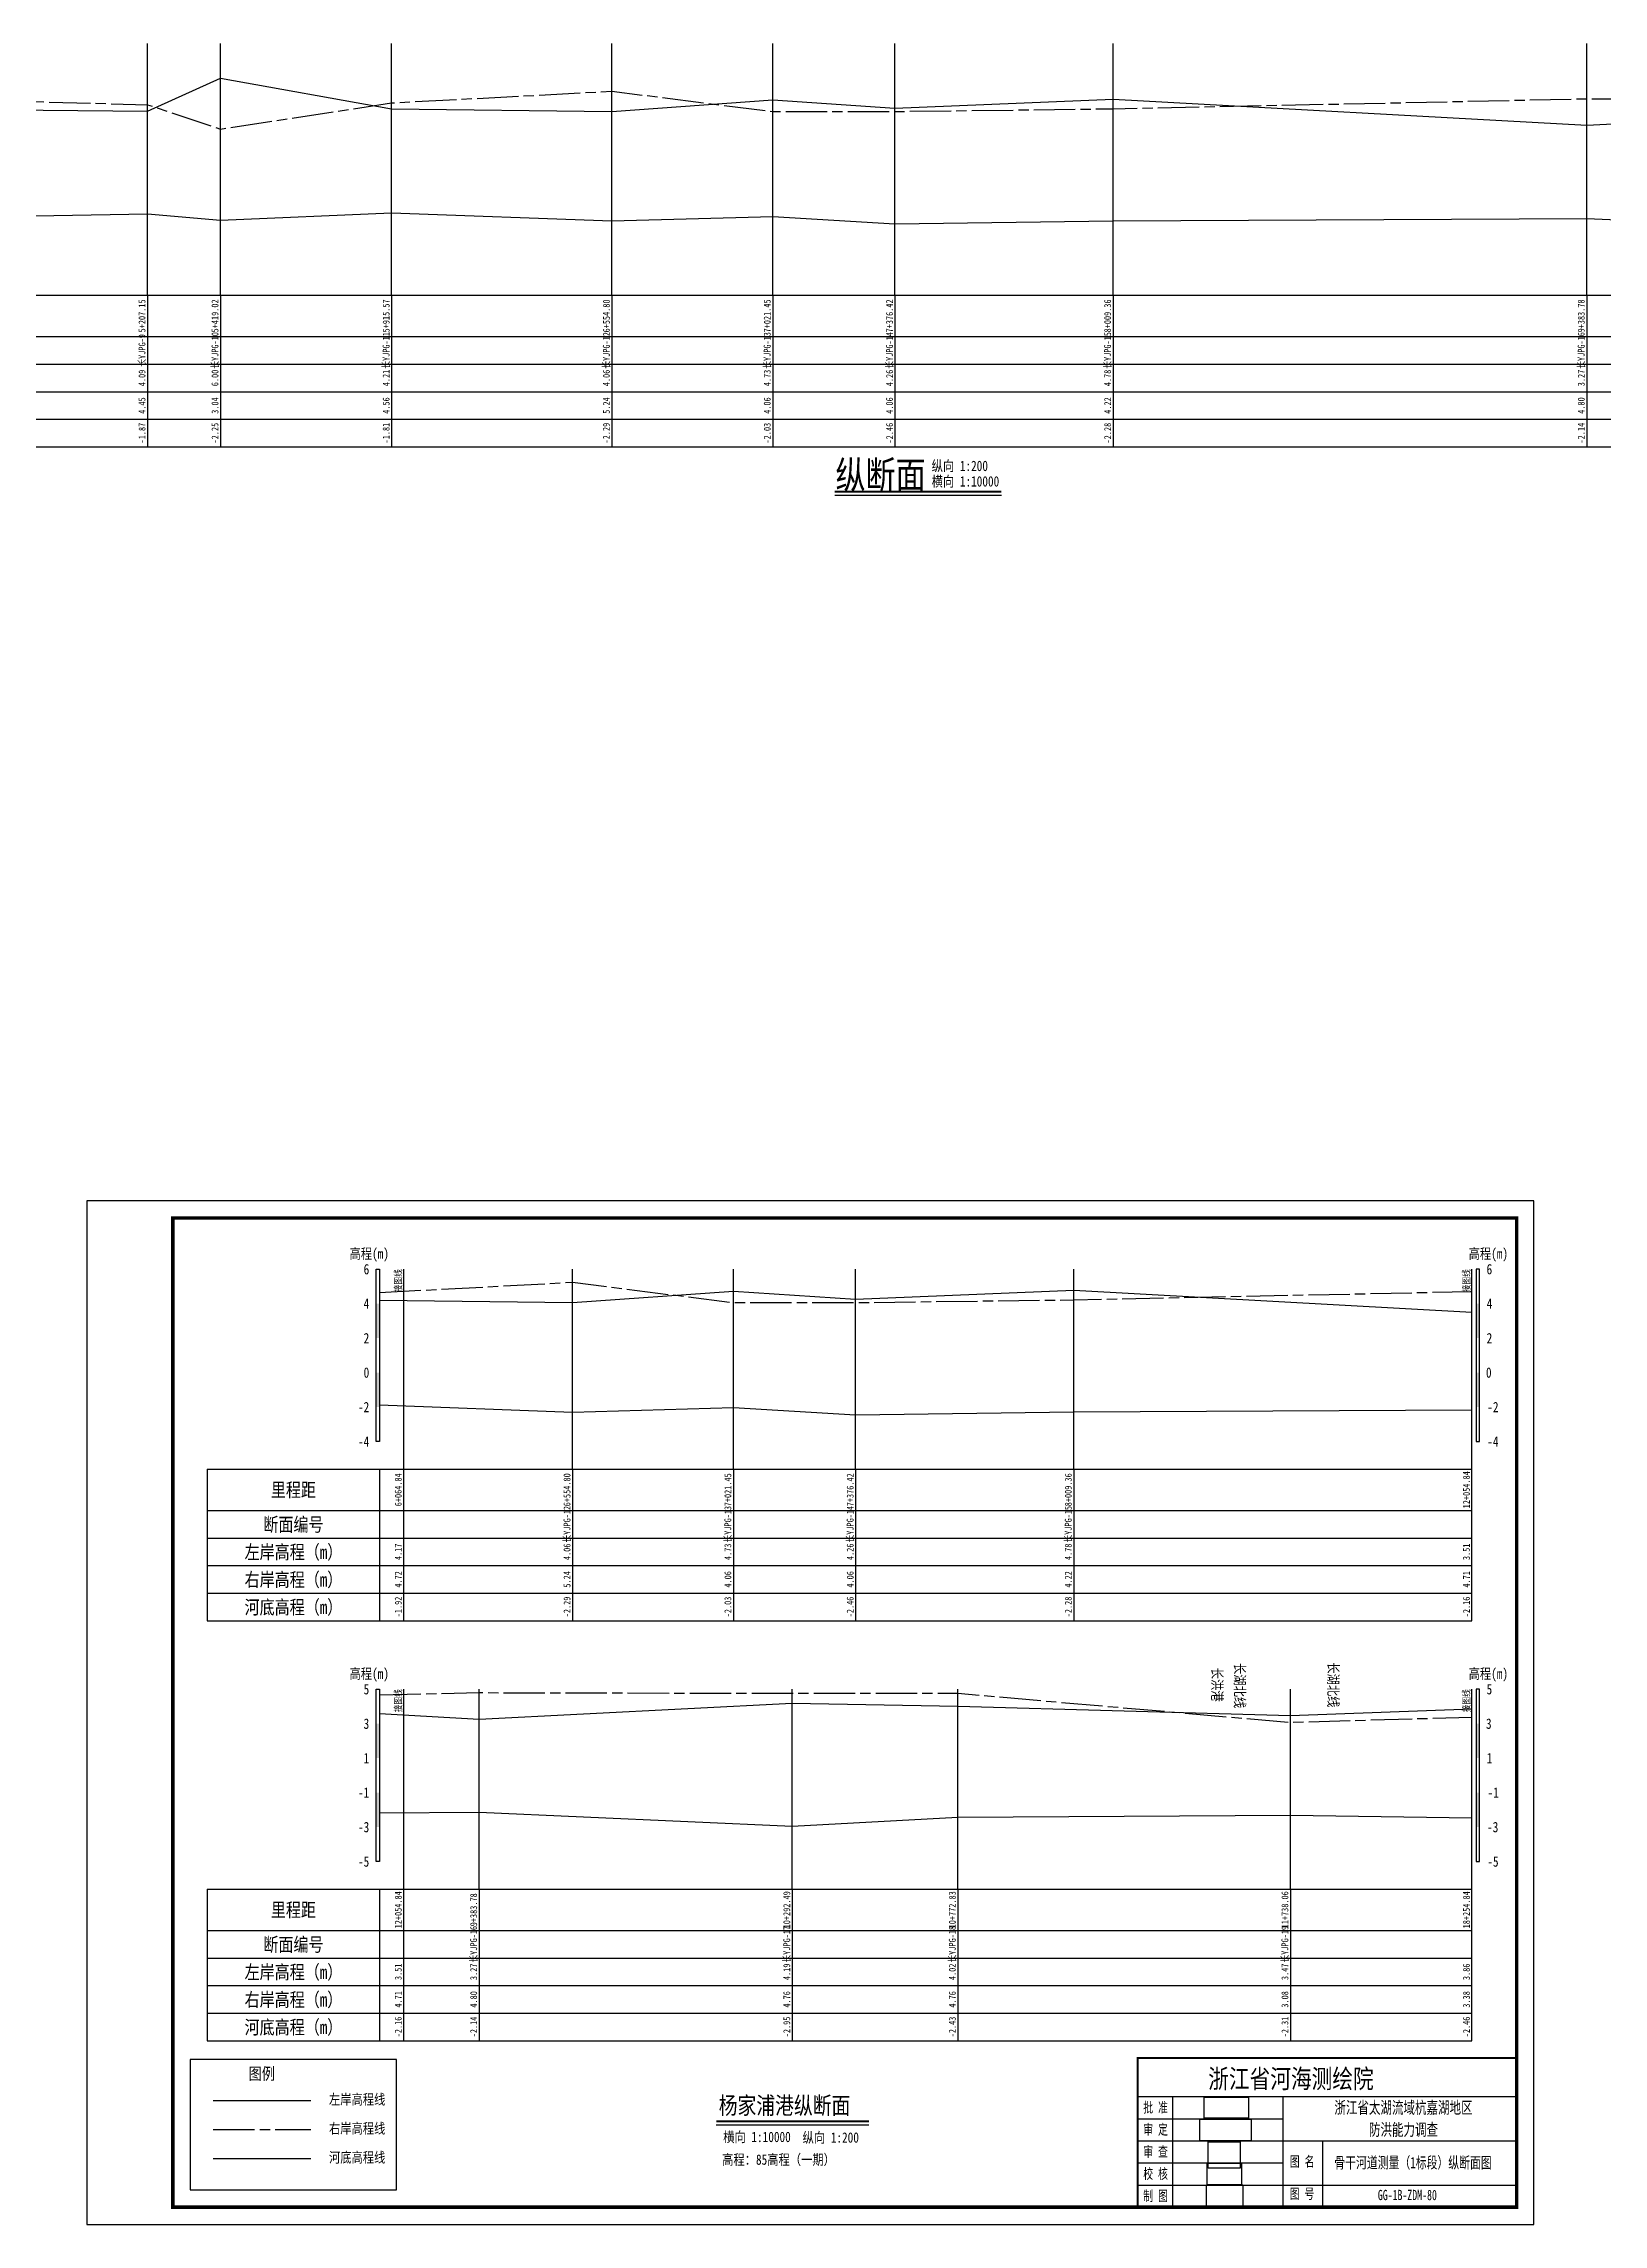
# Model space of a CAD drawing. Extents: x 531918 to 534167, y 3423336 to 3423970.
# Drawn here: x 533136 to 533588, y 3423336 to 3423969 of the extents above; entities that cross this region are included whole.
import ezdxf
from ezdxf.enums import TextEntityAlignment as Align

# ---------------------------------------------------------------- set-up
doc = ezdxf.new("R2010")
doc.units = 0
doc.header["$LTSCALE"] = 0.5
doc.linetypes.add('ACAD_ISO08W100', pattern=[36, 24, -3, 6, -3])
doc.layers.get('0').update_dxf_attribs({"linetype": 'CONTINUOUS'})
for name, color, linetype, lineweight in [('00右岸断面线', 5, 'ACAD_ISO08W100', 30), ('00左岸断面线', 6, 'CONTINUOUS', 30), ('00河底高程', 2, 'CONTINUOUS', 30), ('xxxx', 6, 'CONTINUOUS', 30)]:
    doc.layers.add(name, color=color, linetype=linetype, lineweight=lineweight)
for name, color, linetype in [('tab', 9, 'CONTINUOUS'), ('TEXT', 7, 'CONTINUOUS'), ('zdm1', 2, 'CONTINUOUS'), ('zh', 9, 'CONTINUOUS'), ('图框', 7, 'CONTINUOUS'), ('标注', 7, 'CONTINUOUS'), ('高程标尺', 3, 'CONTINUOUS')]:
    doc.layers.add(name, color=color, linetype=linetype)
doc.styles.add('HZ', font='fangsong_GB2312.ttf', dxfattribs={"width": 0.8})
doc.styles.add('tk2', font='fangsong_GB2312.ttf', dxfattribs={"width": 0.8})
doc.styles.add('交叉标注', font='fangsong_GB2312.ttf', dxfattribs={"width": 0.8})
picture_1 = doc.add_image_def('image1.tif', size_in_pixel=(413, 175))
picture_2 = doc.add_image_def('image2.tif', size_in_pixel=(364, 223))
picture_3 = doc.add_image_def('image3.tif', size_in_pixel=(379, 181))
picture_4 = doc.add_image_def('image4.tif', size_in_pixel=(244, 153))
picture_5 = doc.add_image_def('image5.tif', size_in_pixel=(332, 273))

# ---------------------------------------------------------------- blocks, each defined once
blk = doc.blocks.new('A$C0B9647FD')
at = {"lineweight": 100, "const_width": 0.5}
blk.add_lwpolyline([(0, 43.28), (-110, 43.28), (-110, 0), (0, 0), (0, 43.28)], dxfattribs=at)
at = {"layer": 'TEXT', "color": 0}
for p, q in [((-110, 32.08, 0), (0, 32.08, 0)), ((-99.92, 32.08, 0), (-99.92, 6.42, 0)), ((-67.83, 32.08, 0), (-67.83, 6.42, 0)), ((-110, 25.67, 0), (-67.83, 25.67, 0)), ((-110, 19.25, 0), (-67.83, 19.25, 0)), ((-67.83, 19.25, 0), (0, 19.25, 0)), ((-56.35, 19.25, 0), (-56.35, 0, 0)), ((-110, 12.83, 0), (-67.83, 12.83, 0)), ((-110, 6.42, 0), (0, 6.42, 0)), ((-99.92, 6.42, 0), (-99.92, 0, 0)), ((-67.83, 6.42, 0), (-67.83, 0, 0))]:
    blk.add_line(p, q, dxfattribs=at)
at = {"layer": 'TEXT', "color": 7, "ltscale": 8, "style": 'tk2'}
for tag, p, height, width in [('浙江省水利水电技术咨询中心', (-89.53, 34.51, 0), 5.5, 0.8), ('批准', (-108.38, 27.45, 0), 3, 0.7), ('审定', (-108.38, 21.04, 0), 3, 0.7), ('审 查', (-108.38, 14.62, 0), 3, 0.7), ('图名', (-65.84, 11.75, 0), 3, 0.7), ('校 核', (-108.38, 8.2, 0), 3, 0.7), ('制 图', (-108.38, 1.79, 0), 3, 0.7), ('图号', (-65.89, 2.42, 0), 3, 0.7)]:
    blk.add_attdef(tag, p, '', height=height, dxfattribs=dict(at, width=width))
at = {"layer": 'TEXT', "color": 0, "style": 'tk2', "width": 0.7}
for tag, height, p in [('浙江省太湖流域杭嘉湖地区', 3.5, (-32.86, 28.9, -206.67)), ('防洪能力调查', 3.5, (-32.86, 22.5, -206.67)), ('骨干河道测量（*标段）水系图', 3.3, (-30.1, 12.93, -206.67)), ('HJH-01', 3, (-31.74, 3.53, -206.67))]:
    blk.add_attdef(tag, text='', height=height, dxfattribs=at).set_placement(p, align=Align.MIDDLE_CENTER)
blk = doc.blocks.new('A$C72737839')
at = {"linetype": 'Continuous'}
blk.add_lwpolyline([(59.94, 0), (59.94, 37.85), (0, 37.85)], dxfattribs=at)
at = {"linetype": 'Continuous', "flags": 128}
for points in [[(0, 37.85), (0, 0)], [(0, 0), (59.94, 0)]]:
    blk.add_lwpolyline(points, dxfattribs=at)
at = {"layer": '00右岸断面线', "color": 5, "lineweight": 30}
blk.add_line((6.73, 17.55), (35.02, 17.55), dxfattribs=at)
at = {"layer": '00河底高程', "color": 2, "lineweight": 30}
blk.add_line((6.73, 9.13), (35.02, 9.13), dxfattribs=at)
at = {"layer": 'xxxx', "color": 6, "lineweight": 30}
blk.add_line((6.73, 25.97), (35.02, 25.97), dxfattribs=at)
at = {"layer": 'tab', "color": 0, "style": 'HZ', "width": 0.8}
blk.add_text('图例', height=3.5, dxfattribs=at).set_placement((20.83, 33.8), align=Align.MIDDLE)
at = {"layer": 'zdm1', "linetype": 'Continuous', "style": 'HZ', "width": 0.8}
for s, p in [('左岸高程线', (48.5, 26.33)), ('右岸高程线', (48.5, 17.91)), ('河底高程线', (48.5, 9.49))]:
    blk.add_text(s, height=3, dxfattribs=at).set_placement(p, align=Align.MIDDLE)

msp = doc.modelspace()

# ---------------------------------------------------------------- linework, layer by layer
at = {"layer": '00右岸断面线', "flags": 128}
for points in [[(532652.73, 3423952.29), (532743.12, 3423951.34), (532807.42, 3423952.89), (532878.84, 3423958.04), (532902.88, 3423950.89), (532953.68, 3423949.09), (532995.95, 3423950.69), (533095.11, 3423952.94), (533165.96, 3423950.94), (533187.14, 3423943.89), (533236.8, 3423951.49), (533300.72, 3423954.89), (533347.39, 3423948.99), (533382.88, 3423948.99), (533446.18, 3423949.79), (533583.62, 3423952.69), (533674.49, 3423952.49), (533722.52, 3423952.49), (533819.05, 3423944.09), (533951.84, 3423947.89), (534045.36, 3423951.59), (534104.11, 3423951.34), (534166.67, 3423957.59)], [(533233.31, 3423606.35), (533289.3, 3423609.32), (533335.97, 3423603.42), (533371.47, 3423603.42), (533434.76, 3423604.22), (533550.31, 3423606.66)], [(533233.31, 3423489.66), (533262.2, 3423490.26), (533353.07, 3423490.06), (533401.11, 3423490.06), (533497.63, 3423481.66), (533550.31, 3423483.17)]]:
    msp.add_lwpolyline(points, dxfattribs=at)
at = {"layer": '00左岸断面线', "flags": 128}
for points in [[(532652.73, 3423954.34), (532743.12, 3423954.39), (532807.42, 3423951.29), (532878.84, 3423951.19), (532902.88, 3423948.54), (532953.68, 3423950.79), (532995.95, 3423953.64), (533095.11, 3423949.74), (533165.96, 3423949.14), (533187.14, 3423958.69), (533236.8, 3423949.74), (533300.72, 3423948.99), (533347.39, 3423952.34), (533382.88, 3423949.99), (533446.18, 3423952.59), (533583.62, 3423945.04), (533674.49, 3423949.64), (533722.52, 3423948.79), (533819.05, 3423946.04), (533951.84, 3423950.94), (534045.36, 3423951.69), (534104.11, 3423946.54), (534166.67, 3423956.29)], [(533233.31, 3423604.08), (533289.3, 3423603.42), (533335.97, 3423606.77), (533371.47, 3423604.42), (533434.76, 3423607.02), (533550.31, 3423600.68)], [(533233.31, 3423484.2), (533262.2, 3423482.61), (533353.07, 3423487.21), (533401.11, 3423486.36), (533497.63, 3423483.61), (533550.31, 3423485.56)]]:
    msp.add_lwpolyline(points, dxfattribs=at)
at = {"layer": '00河底高程', "flags": 128}
for points in [[(532652.73, 3423917.64), (532743.12, 3423919.04), (532807.42, 3423917.89), (532878.84, 3423918.29), (532902.88, 3423918.74), (532953.68, 3423918.39), (532995.95, 3423917.34), (533095.11, 3423918.09), (533165.96, 3423919.34), (533187.14, 3423917.44), (533236.8, 3423919.64), (533300.72, 3423917.24), (533347.39, 3423918.54), (533382.88, 3423916.39), (533446.18, 3423917.29), (533583.62, 3423917.99), (533674.49, 3423913.94), (533722.52, 3423916.54), (533819.05, 3423917.14), (533951.84, 3423915.24), (534045.36, 3423915.74), (534104.11, 3423915.69), (534166.67, 3423917.04)], [(533233.31, 3423573.78), (533289.3, 3423571.67), (533335.97, 3423572.97), (533371.47, 3423570.82), (533434.76, 3423571.72), (533550.31, 3423572.31)], [(533233.31, 3423455.42), (533262.2, 3423455.56), (533353.07, 3423451.51), (533401.11, 3423454.11), (533497.63, 3423454.71), (533550.31, 3423453.96)]]:
    msp.add_lwpolyline(points, dxfattribs=at)
at = {"layer": 'tab'}
for p, q in [((532590.73, 3423895.69), (534166.67, 3423895.69)), ((533165.96, 3423895.69), (533165.96, 3423851.69)), ((533187.14, 3423895.69), (533187.14, 3423851.69)), ((533236.8, 3423895.69), (533236.8, 3423851.69)), ((533300.72, 3423895.69), (533300.72, 3423851.69)), ((533347.39, 3423895.69), (533347.39, 3423851.69)), ((533382.88, 3423895.69), (533382.88, 3423851.69)), ((533446.18, 3423895.69), (533446.18, 3423851.69)), ((533583.62, 3423895.69), (533583.62, 3423851.69)), ((532590.73, 3423883.69), (534166.67, 3423883.69)), ((532590.73, 3423875.69), (534166.67, 3423875.69)), ((532590.73, 3423867.69), (534166.67, 3423867.69)), ((532590.73, 3423859.69), (534166.67, 3423859.69)), ((532590.73, 3423851.69), (534166.67, 3423851.69)), ((533183.31, 3423555.12), (533550.31, 3423555.12)), ((533183.31, 3423555.12), (533183.31, 3423511.12)), ((533233.31, 3423555.12), (533233.31, 3423511.12)), ((533240.31, 3423511.12), (533240.31, 3423555.12)), ((533289.3, 3423555.12), (533289.3, 3423511.12)), ((533335.97, 3423555.12), (533335.97, 3423511.12)), ((533371.47, 3423555.12), (533371.47, 3423511.12)), ((533434.76, 3423555.12), (533434.76, 3423511.12)), ((533550.31, 3423511.12), (533550.31, 3423555.12)), ((533183.31, 3423543.12), (533550.31, 3423543.12)), ((533183.31, 3423535.12), (533550.31, 3423535.12)), ((533183.31, 3423527.12), (533550.31, 3423527.12)), ((533183.31, 3423519.12), (533550.31, 3423519.12)), ((533183.31, 3423511.12), (533550.31, 3423511.12)), ((533183.31, 3423433.26), (533550.31, 3423433.26)), ((533183.31, 3423433.26), (533183.31, 3423389.26)), ((533233.31, 3423433.26), (533233.31, 3423389.26)), ((533240.31, 3423389.26), (533240.31, 3423433.26)), ((533262.2, 3423433.26), (533262.2, 3423389.26)), ((533353.07, 3423433.26), (533353.07, 3423389.26)), ((533401.11, 3423433.26), (533401.11, 3423389.26)), ((533497.63, 3423433.26), (533497.63, 3423389.26)), ((533550.31, 3423389.26), (533550.31, 3423433.26)), ((533183.31, 3423421.26), (533550.31, 3423421.26)), ((533183.31, 3423413.26), (533550.31, 3423413.26)), ((533183.31, 3423405.26), (533550.31, 3423405.26)), ((533183.31, 3423397.26), (533550.31, 3423397.26)), ((533183.31, 3423389.26), (533550.31, 3423389.26))]:
    msp.add_line(p, q, dxfattribs=at)
at = {"layer": 'tab', "color": 9, "const_width": 0.5, "flags": 128}
msp.add_lwpolyline([(533365.42, 3423838.69), (533413.78, 3423838.69)], dxfattribs=at)
at = {"layer": 'tab', "color": 9, "flags": 128}
msp.add_lwpolyline([(533365.42, 3423837.69), (533413.78, 3423837.69)], dxfattribs=at)
at = {"layer": 'zh', "color": 6}
for p, q in [((533165.96, 3423895.69), (533165.96, 3423968.69)), ((533187.14, 3423895.69), (533187.14, 3423968.69)), ((533236.8, 3423895.69), (533236.8, 3423968.69)), ((533300.72, 3423895.69), (533300.72, 3423968.69)), ((533347.39, 3423895.69), (533347.39, 3423968.69)), ((533382.88, 3423895.69), (533382.88, 3423968.69)), ((533446.18, 3423895.69), (533446.18, 3423968.69)), ((533583.62, 3423895.69), (533583.62, 3423968.69)), ((533289.3, 3423555.12), (533289.3, 3423613.12)), ((533335.97, 3423555.12), (533335.97, 3423613.12)), ((533371.47, 3423555.12), (533371.47, 3423613.12)), ((533434.76, 3423555.12), (533434.76, 3423613.12)), ((533262.2, 3423433.26), (533262.2, 3423491.26)), ((533353.07, 3423433.26), (533353.07, 3423491.26)), ((533401.11, 3423433.26), (533401.11, 3423491.26)), ((533497.63, 3423433.26), (533497.63, 3423491.26))]:
    msp.add_line(p, q, dxfattribs=at)
at = {"layer": 'zh'}
for p, q in [((533240.31, 3423555.12), (533240.31, 3423613.12)), ((533550.31, 3423555.12), (533550.31, 3423613.12)), ((533240.31, 3423433.26), (533240.31, 3423491.26)), ((533550.31, 3423433.26), (533550.31, 3423491.26))]:
    msp.add_line(p, q, dxfattribs=at)
at = {"layer": '图框', "flags": 128}
msp.add_lwpolyline([(533148.31, 3423335.98), (533568.31, 3423335.98), (533568.31, 3423632.98), (533148.31, 3423632.98)], close=True, dxfattribs=at)
at = {"layer": '图框', "const_width": 1, "flags": 128}
msp.add_lwpolyline([(533173.31, 3423340.98), (533563.31, 3423340.98), (533563.31, 3423627.98), (533173.31, 3423627.98)], close=True, dxfattribs=at)
at = {"layer": '图框', "color": 0, "const_width": 0.5, "flags": 128}
msp.add_lwpolyline([(533330.99, 3423365.88), (533375.33, 3423365.88)], dxfattribs=at)
at = {"layer": '图框', "color": 0, "flags": 128}
msp.add_lwpolyline([(533330.99, 3423364.88), (533375.33, 3423364.88)], dxfattribs=at)
at = {"layer": '高程标尺', "flags": 128}
for points in [[(533232.31, 3423563.12), (533232.31, 3423613.12), (533233.31, 3423613.12), (533233.31, 3423563.12)], [(533552.52, 3423563.12), (533552.52, 3423613.12), (533551.52, 3423613.12), (533551.52, 3423563.12)], [(533232.31, 3423441.26), (533232.31, 3423491.26), (533233.31, 3423491.26), (533233.31, 3423441.26)], [(533552.52, 3423441.26), (533552.52, 3423491.26), (533551.52, 3423491.26), (533551.52, 3423441.26)]]:
    msp.add_lwpolyline(points, close=True, dxfattribs=at)
at = {"layer": '高程标尺'}
for points in [[(533232.31, 3423593.12), (533233.31, 3423593.12), (533232.31, 3423603.12), (533233.31, 3423603.12)], [(533552.52, 3423593.12), (533551.52, 3423593.12), (533552.52, 3423603.12), (533551.52, 3423603.12)], [(533232.31, 3423573.12), (533233.31, 3423573.12), (533232.31, 3423583.12), (533233.31, 3423583.12)], [(533552.52, 3423573.12), (533551.52, 3423573.12), (533552.52, 3423583.12), (533551.52, 3423583.12)], [(533232.31, 3423471.26), (533233.31, 3423471.26), (533232.31, 3423481.26), (533233.31, 3423481.26)], [(533552.52, 3423471.26), (533551.52, 3423471.26), (533552.52, 3423481.26), (533551.52, 3423481.26)], [(533232.31, 3423451.26), (533233.31, 3423451.26), (533232.31, 3423461.26), (533233.31, 3423461.26)], [(533552.52, 3423451.26), (533551.52, 3423451.26), (533552.52, 3423461.26), (533551.52, 3423461.26)]]:
    msp.add_solid(points, dxfattribs=at)

# ---------------------------------------------------------------- block references
at = {"layer": '图框', "linetype": 'Continuous'}
msp.add_blockref('A$C72737839', (533178.31, 3423345.98), dxfattribs=at)
msp.add_blockref('A$C0B9647FD', (533563.31, 3423340.98), dxfattribs=at).add_auto_attribs({'图号': '图 号', '图名': '图 名', '批准': '批 准', '校 核': '校 核', '审 查': '审 查', '审定': '审 定', '制 图': '制 图', '浙江省水利水电技术咨询中心': '浙江省河海测绘院', 'HJH-01': 'GG-1B-ZDM-80', '骨干河道测量（*标段）水系图': '骨干河道测量（1标段）纵断面图', '浙江省太湖流域杭嘉湖地区': '浙江省太湖流域杭嘉湖地区', '防洪能力调查': '防洪能力调查'})

# ---------------------------------------------------------------- texts
at = {"layer": 'tab', "color": 3, "style": 'HZ', "width": 0.8}
for s, p in [('5+207.15', (533165.96, 3423889.69)), ('5+419.02', (533187.14, 3423889.69)), ('5+915.57', (533236.8, 3423889.69)), ('6+554.80', (533300.72, 3423889.69)), ('7+021.45', (533347.39, 3423889.69)), ('7+376.42', (533382.88, 3423889.69)), ('8+009.36', (533446.18, 3423889.69)), ('9+383.78', (533583.62, 3423889.69)), ('长YJPG-9', (533165.96, 3423879.69)), ('长YJPG-10', (533187.14, 3423879.69)), ('长YJPG-11', (533236.8, 3423879.69)), ('长YJPG-12', (533300.72, 3423879.69)), ('长YJPG-13', (533347.39, 3423879.69)), ('长YJPG-14', (533382.88, 3423879.69)), ('长YJPG-15', (533446.18, 3423879.69)), ('长YJPG-16', (533583.62, 3423879.69)), ('4.09', (533165.96, 3423871.69)), ('6.00', (533187.14, 3423871.69)), ('4.21', (533236.8, 3423871.69)), ('4.06', (533300.72, 3423871.69)), ('4.73', (533347.39, 3423871.69)), ('4.26', (533382.88, 3423871.69)), ('4.78', (533446.18, 3423871.69)), ('3.27', (533583.62, 3423871.69)), ('4.45', (533165.96, 3423863.69)), ('3.04', (533187.14, 3423863.69)), ('4.56', (533236.8, 3423863.69)), ('5.24', (533300.72, 3423863.69)), ('4.06', (533347.39, 3423863.69)), ('4.06', (533382.88, 3423863.69)), ('4.22', (533446.18, 3423863.69)), ('4.80', (533583.62, 3423863.69)), ('-1.87', (533165.96, 3423855.69)), ('-2.25', (533187.14, 3423855.69)), ('-1.81', (533236.8, 3423855.69)), ('-2.29', (533300.72, 3423855.69)), ('-2.03', (533347.39, 3423855.69)), ('-2.46', (533382.88, 3423855.69)), ('-2.28', (533446.18, 3423855.69)), ('-2.14', (533583.62, 3423855.69)), ('6+064.84', (533240.31, 3423549.12)), ('6+554.80', (533289.3, 3423549.12)), ('7+021.45', (533335.97, 3423549.12)), ('7+376.42', (533371.47, 3423549.12)), ('8+009.36', (533434.76, 3423549.12)), ('12+054.84', (533550.31, 3423549.12)), ('长YJPG-12', (533289.3, 3423539.12)), ('长YJPG-13', (533335.97, 3423539.12)), ('长YJPG-14', (533371.47, 3423539.12)), ('长YJPG-15', (533434.76, 3423539.12)), ('4.17', (533240.31, 3423531.12)), ('4.06', (533289.3, 3423531.12)), ('4.73', (533335.97, 3423531.12)), ('4.26', (533371.47, 3423531.12)), ('4.78', (533434.76, 3423531.12)), ('3.51', (533550.31, 3423531.12)), ('4.72', (533240.31, 3423523.12)), ('5.24', (533289.3, 3423523.12)), ('4.06', (533335.97, 3423523.12)), ('4.06', (533371.47, 3423523.12)), ('4.22', (533434.76, 3423523.12)), ('4.71', (533550.31, 3423523.12)), ('-1.92', (533240.31, 3423515.12)), ('-2.29', (533289.3, 3423515.12)), ('-2.03', (533335.97, 3423515.12)), ('-2.46', (533371.47, 3423515.12)), ('-2.28', (533434.76, 3423515.12)), ('-2.16', (533550.31, 3423515.12)), ('12+054.84', (533240.31, 3423427.26)), ('9+383.78', (533262.2, 3423427.26)), ('10+292.49', (533353.07, 3423427.26)), ('10+772.83', (533401.11, 3423427.26)), ('11+738.06', (533497.63, 3423427.26)), ('18+254.84', (533550.31, 3423427.26)), ('长YJPG-16', (533262.2, 3423417.26)), ('长YJPG-17', (533353.07, 3423417.26)), ('长YJPG-18', (533401.11, 3423417.26)), ('长YJPG-19', (533497.63, 3423417.26)), ('3.51', (533240.31, 3423409.26)), ('3.27', (533262.2, 3423409.26)), ('4.19', (533353.07, 3423409.26)), ('4.02', (533401.11, 3423409.26)), ('3.47', (533497.63, 3423409.26)), ('3.86', (533550.31, 3423409.26)), ('4.71', (533240.31, 3423401.26)), ('4.80', (533262.2, 3423401.26)), ('4.76', (533353.07, 3423401.26)), ('4.76', (533401.11, 3423401.26)), ('3.08', (533497.63, 3423401.26)), ('3.38', (533550.31, 3423401.26)), ('-2.16', (533240.31, 3423393.26)), ('-2.14', (533262.2, 3423393.26)), ('-2.95', (533353.07, 3423393.26)), ('-2.43', (533401.11, 3423393.26)), ('-2.31', (533497.63, 3423393.26)), ('-2.46', (533550.31, 3423393.26))]:
    msp.add_text(s, height=2, rotation=90, dxfattribs=at).set_placement(p, align=Align.BOTTOM_CENTER)
for s, height, p in [('纵断面', 8, (533378.7, 3423843.69)), ('里程距', 3.999, (533208.31, 3423549.12)), ('断面编号', 3.999, (533208.31, 3423539.12)), ('左岸高程（m）', 3.999, (533208.31, 3423531.12)), ('右岸高程（m）', 3.999, (533208.31, 3423523.12)), ('河底高程（m）', 3.999, (533208.31, 3423515.12)), ('里程距', 3.999, (533208.31, 3423427.26)), ('断面编号', 3.999, (533208.31, 3423417.26)), ('左岸高程（m）', 3.999, (533208.31, 3423409.26)), ('右岸高程（m）', 3.999, (533208.31, 3423401.26)), ('河底高程（m）', 3.999, (533208.31, 3423393.26))]:
    msp.add_text(s, height=height, dxfattribs=at).set_placement(p, align=Align.MIDDLE)
for s, p in [('纵向 1:200', (533393.52, 3423844.69)), ('横向 1:10000', (533393.52, 3423840.19))]:
    msp.add_text(s, height=3, dxfattribs=at).set_placement(p)
at = {"layer": 'zh', "color": 3, "style": 'HZ', "width": 0.8}
for p in [(533240.31, 3423613.12), (533550.31, 3423613.12), (533240.31, 3423491.26), (533550.31, 3423491.26)]:
    msp.add_text('接图线', height=2, rotation=90, dxfattribs=at).set_placement(p, align=Align.BOTTOM_RIGHT)
at = {"layer": '图框', "color": 0, "style": 'HZ', "width": 0.8}
msp.add_text('杨家浦港纵断面', height=5, dxfattribs=at).set_placement((533350.83, 3423370.58), align=Align.MIDDLE)
for s, p in [('横向 1:10000', (533333.03, 3423359.87)), ('纵向 1:200', (533356.07, 3423359.69)), ('高程：85高程（一期）', (533332.72, 3423353.28))]:
    msp.add_text(s, height=3, dxfattribs=at).set_placement(p)
at = {"layer": '标注', "linetype": 'Continuous', "style": '交叉标注', "width": 0.8}
for s, p in [('长湖北线', (533481.45, 3423498.84)), ('长湖北线', (533508.58, 3423499.06)), ('长洪港', (533474.89, 3423497.48))]:
    msp.add_text(s, height=3, rotation=270, dxfattribs=at).set_placement(p)
at = {"layer": '高程标尺', "style": 'HZ', "width": 0.8}
for p in [(533230.31, 3423616.12), (533555.07, 3423616.12), (533230.31, 3423494.26), (533555.07, 3423494.26)]:
    msp.add_text('高程(m)', height=3, dxfattribs=at).set_placement(p, align=Align.CENTER)
for s, p in [('6', (533230.31, 3423613.12)), ('6', (533556.19, 3423613.12)), ('4', (533230.31, 3423603.12)), ('4', (533556.23, 3423603.12)), ('2', (533230.31, 3423593.12)), ('2', (533556.21, 3423593.12)), ('0', (533230.31, 3423583.12)), ('0', (533556.01, 3423583.12)), ('-2', (533230.31, 3423573.12)), ('-2', (533558.03, 3423573.12)), ('-4', (533230.31, 3423563.12)), ('-4', (533558.03, 3423563.12)), ('5', (533230.31, 3423491.26)), ('5', (533556.19, 3423491.26)), ('3', (533230.31, 3423481.26)), ('3', (533556.02, 3423481.26)), ('1', (533230.31, 3423471.26)), ('1', (533556.23, 3423471.26)), ('-1', (533230.31, 3423461.26)), ('-1', (533558.12, 3423461.26)), ('-3', (533230.31, 3423451.26)), ('-3', (533557.97, 3423451.26)), ('-5', (533230.31, 3423441.26)), ('-5', (533558.04, 3423441.26))]:
    msp.add_text(s, height=3, dxfattribs=at).set_placement(p, align=Align.MIDDLE_RIGHT)

# ---------------------------------------------------------------- pictures from other files: only their frames are drawn
at = {"linetype": 'Continuous'}
image = msp.add_image(picture_3, insert=(533472.62, 3423366.78), size_in_units=(12.82, 6.12), dxfattribs=at)
image.dxf.flags = 15
image = msp.add_image(picture_1, insert=(533471.32, 3423360.23, 0), size_in_units=(14.89, 6.31), dxfattribs=at)
image.dxf.flags = 15
image = msp.add_image(picture_5, insert=(533473.72, 3423352.3), size_in_units=(9.33, 7.67), dxfattribs=at)
image.dxf.flags = 15
image = msp.add_image(picture_4, insert=(533473.43, 3423347.43), size_in_units=(10.01, 6.28), dxfattribs=at)
image.dxf.flags = 15
image = msp.add_image(picture_2, insert=(533473.24, 3423340.99), size_in_units=(10.62, 6.51), dxfattribs=at)
image.dxf.flags = 15

doc.saveas('drawing.dxf')
